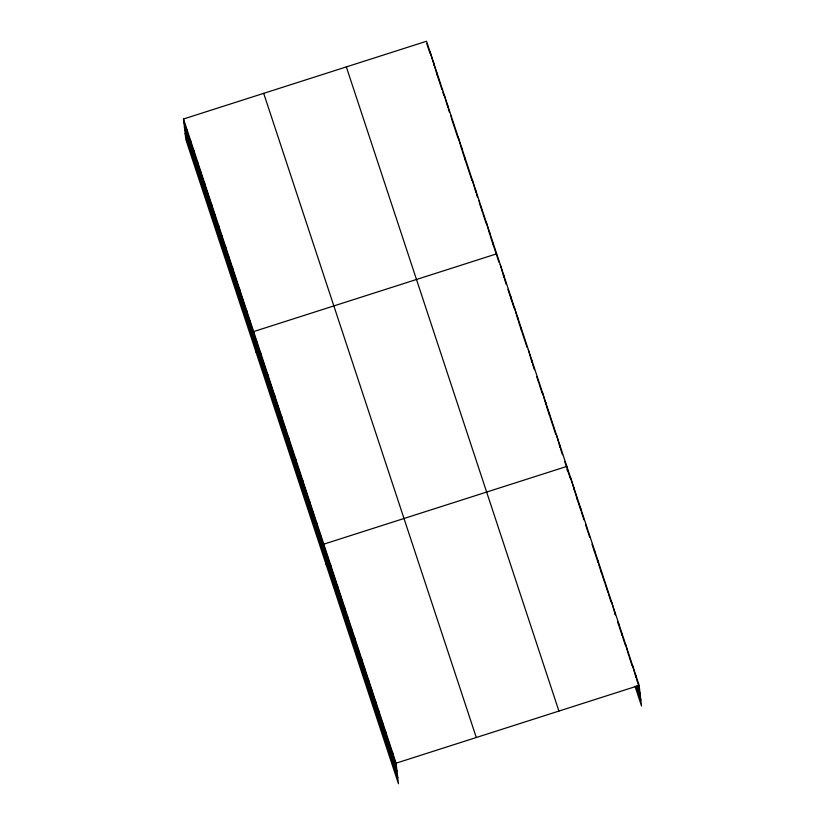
<?xml version="1.0" encoding="UTF-8"?>
<svg xmlns="http://www.w3.org/2000/svg" width="825" height="825" viewBox="0 0 825 825"><rect width="100%" height="100%" fill="white"/><g stroke="black" fill="none" stroke-linecap="round" stroke-linejoin="round"><path stroke-width="1.24" d="M183.48 119.006L396.082 763.177L398.465 783.75L185.862 139.59L183.48 119.006L426.535 41.25L639.138 685.41L641.52 705.994L635.013 686.287M496.702 253.822L253.636 331.588L256.018 352.162M566.857 466.403L323.792 544.16L326.174 564.733M396.082 763.177L639.138 685.41M426.824 43.715L429.938 53.161M437.735 76.787L440.468 85.047M440.859 86.233L442.025 89.77M442.808 92.132L443.974 95.679M448.264 108.673L449.429 112.21M451.77 119.295L454.503 127.566M454.884 128.741L458.009 138.188M462.289 151.181L465.413 160.627L465.125 158.163M465.805 161.813L468.528 170.074M468.92 171.26L472.034 180.706M476.324 193.7L477.489 197.237M479.83 204.332L482.563 212.592M482.955 213.778L486.069 223.224M490.359 236.218L493.474 245.664L493.185 243.2M493.866 246.84L496.588 255.111M496.98 256.286L498.929 262.195M504.384 278.726L506.333 284.635M507.901 289.358L514.13 308.251M518.42 321.245L521.534 330.691L521.256 328.226M521.926 331.867L524.659 340.137M525.051 341.323L526.989 347.222M532.455 363.753L534.404 369.662M536.735 376.747L538.684 382.656M539.076 383.831L542.2 393.278M546.48 406.271L549.605 415.718L549.316 413.253M549.986 416.903L552.719 425.164M553.111 426.35L555.833 434.62M560.515 448.79L562.464 454.688M564.805 461.773L566.754 467.682M570.199 478.139L567.136 468.868L567.373 470.858M577.851 501.311L580.913 510.582L580.625 508.118M581.295 511.737L583.966 519.853M585.502 524.483L587.41 530.279M587.792 531.444L589.71 537.23M591.999 544.191L598.115 562.732L597.836 560.268M598.507 563.887L601.559 573.158L601.281 570.694M601.941 574.313L604.622 582.429M605.003 583.584L608.066 592.855M608.448 594.021L611.119 602.126M617.626 621.823L618.771 625.309L618.482 622.844M619.152 626.464L622.215 635.735L621.926 633.27M622.597 636.89L625.278 645.006M628.712 655.432L625.371 643.696M629.093 656.597L632.156 665.857M636.364 678.614L639.427 687.885M637.436 685.74L640.118 693.856M636.24 686.111L640.829 700.012M346.335 66.907L558.927 711.078M263.691 93.349L476.293 737.519M183.769 121.471L396.361 765.641M184.46 127.452L397.052 771.612M185.171 133.609L397.774 777.779M635.693 674.984L635.982 677.449L632.259 664.558M615.048 612.408L615.326 614.873L611.603 601.982M594.392 549.832L594.681 552.296M577.18 497.692L577.469 500.156L570.302 476.829M573.736 487.255L574.025 489.72M559.835 445.139L560.123 447.604L556.328 434.517M545.81 402.631L546.088 405.096L542.303 391.999M531.774 360.113L532.063 362.577L528.268 349.48M517.749 317.594L518.028 320.059L514.233 306.972M510.727 296.34L511.015 298.805M503.714 275.086L504.003 277.551L500.208 264.454M489.679 232.568L489.968 235.032L486.173 221.935M479.16 200.681L479.438 203.146M475.654 190.049L475.932 192.514L472.137 179.427M461.618 147.541L461.907 150.006L458.112 136.909M451.1 115.655L451.378 118.119M447.583 105.023L447.872 107.487L444.077 94.39M437.064 73.136L437.353 75.601L430.052 51.882M433.558 62.504L433.837 64.969M392.638 752.751L392.927 755.215M389.194 742.314L389.483 744.779M385.749 731.888L386.038 734.353M382.315 721.462L382.594 723.927M378.871 711.026L379.16 713.491M375.427 700.6L375.715 703.065M371.982 690.174L372.271 692.639M368.548 679.738L368.827 682.203M365.104 669.312L365.382 671.777M361.659 658.886L361.948 661.351M358.215 648.45L358.504 650.915M354.771 638.024L355.059 640.489M351.337 627.598L351.615 630.063M347.892 617.162L348.181 619.627M344.448 606.736L344.737 609.201M341.003 596.31L341.292 598.775M337.569 585.874L337.848 588.338M334.125 575.448L334.403 577.913M330.681 565.022L330.969 567.487M327.236 554.586L327.525 557.05M320.286 533.528L320.574 535.992M316.779 522.906L317.068 525.37M313.273 512.273L313.562 514.738M309.767 501.641L310.045 504.106M306.261 491.019L306.539 493.484M302.744 480.387L303.033 482.852M299.238 469.755L299.527 472.22M295.732 459.133L296.02 461.598M292.225 448.501L292.514 450.966M288.719 437.869L288.998 440.333M285.213 427.247L285.491 429.712M281.707 416.615L281.985 419.079M278.19 405.983L278.479 408.447M274.684 395.361L274.972 397.825M271.177 384.728L271.466 387.193M267.671 374.096L267.96 376.561M264.165 363.474L264.443 365.939M260.659 352.842L260.937 355.307M257.142 342.21L257.431 344.675M250.13 320.956L250.418 323.421M246.623 310.324L246.912 312.788M243.117 299.702L243.396 302.167M239.611 289.07L239.889 291.534M236.094 278.438L236.383 280.902M232.588 267.816L232.877 270.28M229.082 257.183L229.371 259.648M225.576 246.551L225.864 249.016M222.069 235.929L222.348 238.394M218.563 225.297L218.842 227.762M215.047 214.665L215.335 217.13M211.54 204.043L211.829 206.508M208.034 193.411L208.323 195.876M204.528 182.779L204.817 185.243M201.022 172.157L201.31 174.622M197.515 161.525L197.794 163.989M194.009 150.892L194.287 153.357M190.493 140.271L190.781 142.735M186.986 129.638L187.275 132.103"/></g></svg>
